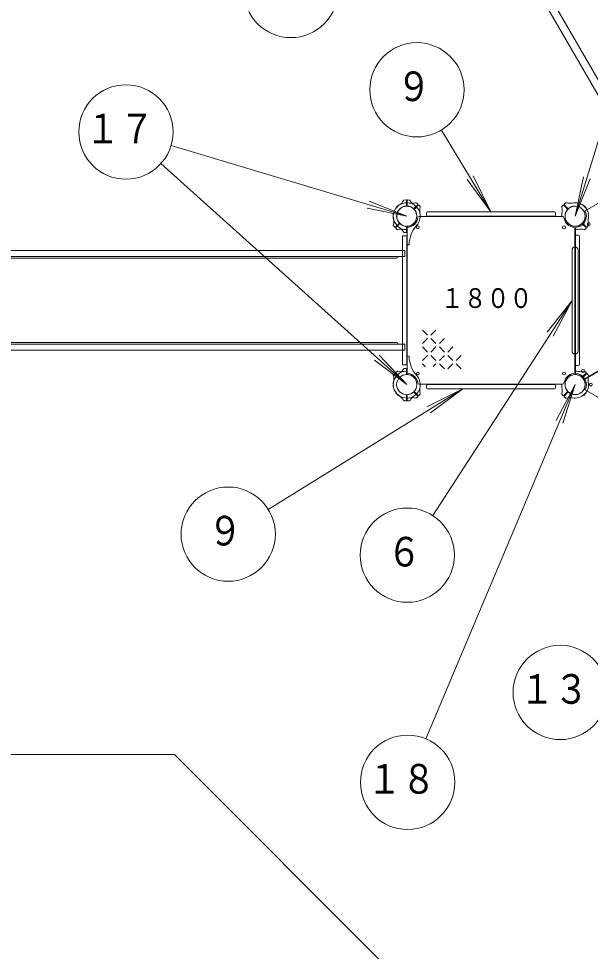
# Model space of a CAD drawing. Units: millimetres on the paper, scale 1:60. Extents: x 0 to 420, y -297 to 594.
# Drawn here: x 141.7 to 184.1, y 403.1 to 472.4 of the extents above; entities that cross this region are included whole.
import ezdxf
from ezdxf.enums import TextEntityAlignment as Align

# ---------------------------------------------------------------- set-up
doc = ezdxf.new("R2010")
doc.units = ezdxf.units.MM
doc.linetypes.add('USER3', pattern=[63.5, 31.75, -6.35, 6.35, -6.35, 6.35, -6.35])
doc.layers.add('LY_1', color=7, linetype='Continuous', lineweight=9)
doc.styles.add('ＭＳ ゴシック', font='')
doc.styles.get('ＭＳ ゴシック').set_extended_font_data('MS Gothic')

msp = doc.modelspace()

# ---------------------------------------------------------------- linework, layer by layer
at = {"layer": 'LY_1'}
for p, q in [((170.083, 493.149), (188.5, 461.25)), ((169.592, 492.865), (188.009, 460.967)), ((183.742, 458.09), (193.125, 463.507)), ((169.929, 458.51), (169.927, 458.512)), ((170.449, 458.902), (170.318, 458.897)), ((170.483, 458.476), (170.483, 458.869)), ((170.533, 458.476), (170.533, 458.869)), ((170.568, 458.902), (170.689, 458.898)), ((171.043, 458.265), (171.32, 458.543)), ((171.078, 458.23), (171.356, 458.507)), ((171.32, 458.591), (171.224, 458.68)), ((171.404, 458.506), (171.493, 458.41)), ((182.113, 458.506), (182.023, 458.41)), ((182.438, 458.23), (182.16, 458.507)), ((182.473, 458.265), (182.196, 458.543)), ((182.197, 458.591), (182.293, 458.68)), ((183.588, 458.51), (183.589, 458.512)), ((169.522, 457.862), (169.519, 457.862)), ((169.693, 458.274), (169.691, 458.276)), ((176.758, 457.67), (171.418, 457.67)), ((171.966, 457.928), (171.966, 457.778)), ((181.466, 458.012), (172.05, 458.012)), ((181.466, 457.695), (172.05, 457.695)), ((176.758, 457.67), (182.098, 457.67)), ((181.55, 457.928), (181.55, 457.778)), ((183.823, 458.274), (183.825, 458.276)), ((169.522, 457.528), (169.519, 457.528)), ((169.613, 456.883), (169.53, 456.972)), ((169.938, 457.16), (169.66, 456.883)), ((169.973, 457.125), (169.696, 456.847)), ((183.543, 457.125), (183.82, 456.847)), ((183.578, 457.16), (183.856, 456.883)), ((183.904, 456.883), (183.986, 456.972)), ((169.697, 456.799), (169.785, 456.717)), ((170.449, 456.488), (170.327, 456.492)), ((170.483, 456.914), (170.483, 456.521)), ((170.533, 451.445), (170.533, 456.914)), ((182.983, 451.445), (182.983, 456.785)), ((183.033, 446.028), (183.033, 456.862)), ((183.241, 456.278), (183.091, 456.278)), ((183.82, 456.799), (183.731, 456.717)), ((170.191, 456.237), (170.508, 456.237)), ((170.191, 456.237), (170.191, 446.653)), ((170.508, 456.237), (170.508, 446.653)), ((170.568, 455.571), (170.656, 455.575)), ((183.035, 456.228), (182.981, 456.228)), ((182.981, 456.228), (182.981, 455.42)), ((183.035, 456.228), (183.035, 455.42)), ((183.325, 451.445), (183.325, 456.195)), ((79.269, 455.148), (170.358, 455.148)), ((170.358, 454.695), (170.358, 455.148)), ((182.781, 455.195), (182.781, 451.445)), ((183.235, 455.195), (183.235, 451.445)), ((79.269, 454.695), (170.358, 454.695)), ((79.92, 454.578), (169.773, 454.578)), ((169.857, 454.662), (169.857, 454.695)), ((170.533, 451.445), (170.533, 445.976)), ((182.781, 447.695), (182.781, 451.445)), ((182.983, 451.445), (182.983, 446.105)), ((183.235, 447.695), (183.235, 451.445)), ((183.325, 451.445), (183.325, 446.695)), ((183.717, 445.633), (193.1, 451.05)), ((193.125, 451.007), (183.742, 445.59)), ((79.269, 448.195), (170.358, 448.195)), ((79.92, 448.312), (169.773, 448.312)), ((169.857, 448.195), (169.857, 448.228)), ((170.358, 447.742), (170.358, 448.195)), ((79.269, 447.742), (170.358, 447.742)), ((170.568, 447.319), (170.656, 447.314)), ((182.981, 446.662), (182.981, 447.47)), ((183.035, 446.662), (183.035, 447.47)), ((170.191, 446.653), (170.508, 446.653)), ((183.035, 446.662), (182.981, 446.662)), ((183.241, 446.612), (183.091, 446.612)), ((169.613, 446.006), (169.53, 445.918)), ((169.938, 445.73), (169.66, 446.007)), ((169.973, 445.765), (169.696, 446.043)), ((169.697, 446.091), (169.785, 446.173)), ((170.449, 446.402), (170.327, 446.398)), ((170.483, 445.976), (170.483, 446.369)), ((183.543, 445.765), (183.82, 446.043)), ((183.578, 445.73), (183.856, 446.007)), ((183.82, 446.091), (183.731, 446.173)), ((183.904, 446.006), (183.986, 445.918)), ((169.522, 445.362), (169.519, 445.362)), ((176.758, 445.22), (171.418, 445.22)), ((172.05, 445.195), (181.466, 445.195)), ((176.758, 445.22), (182.098, 445.22)), ((169.522, 445.028), (169.519, 445.028)), ((169.693, 444.616), (169.691, 444.614)), ((171.043, 444.625), (171.32, 444.347)), ((171.078, 444.66), (171.356, 444.383)), ((171.404, 444.383), (171.493, 444.479)), ((171.966, 444.962), (171.966, 445.112)), ((172.05, 444.878), (181.466, 444.878)), ((181.55, 444.962), (181.55, 445.112)), ((182.113, 444.383), (182.023, 444.479)), ((182.438, 444.66), (182.16, 444.383)), ((182.473, 444.625), (182.196, 444.347)), ((193.125, 439.383), (183.742, 444.8)), ((183.823, 444.616), (183.825, 444.614)), ((169.929, 444.38), (169.927, 444.378)), ((170.449, 443.988), (170.318, 443.992)), ((170.483, 444.414), (170.483, 444.021)), ((170.533, 444.414), (170.533, 444.021)), ((170.568, 443.988), (170.689, 443.992)), ((171.32, 444.299), (171.224, 444.21)), ((182.197, 444.299), (182.293, 444.21)), ((183.588, 444.38), (183.589, 444.378))]:
    msp.add_line(p, q, dxfattribs=at)
at = {"layer": 'LY_1', "lineweight": 18}
for p, q in [((186.985, 470.675), (183.008, 457.695)), ((173.077, 464.086), (176.758, 458.012)), ((153.01, 462.943), (170.508, 457.695)), ((152.26, 461.608), (170.508, 445.195)), ((176.758, 458.012), (174.986, 460.432)), ((176.758, 458.012), (175.433, 460.703)), ((183.008, 457.695), (183.634, 460.629)), ((183.008, 457.695), (184.134, 460.476)), ((170.508, 457.695), (167.721, 458.804)), ((170.508, 457.695), (167.57, 458.303)), ((172.444, 435.473), (182.781, 451.445)), ((182.781, 451.445), (180.938, 449.078)), ((182.781, 451.445), (181.377, 448.794)), ((172.052, 448.863), (171.677, 449.238)), ((172.677, 449.238), (172.302, 448.863)), ((172.052, 448.613), (171.677, 448.238)), ((172.052, 447.613), (171.677, 447.988)), ((172.677, 448.238), (172.302, 448.613)), ((172.677, 447.988), (172.302, 447.613)), ((173.302, 448.613), (172.927, 448.238)), ((173.302, 447.613), (172.927, 447.988)), ((173.927, 447.988), (173.552, 447.613)), ((170.508, 445.195), (168.461, 447.388)), ((172.052, 447.363), (171.677, 446.988)), ((172.677, 446.988), (172.302, 447.363)), ((173.302, 447.363), (172.927, 446.988)), ((173.927, 446.988), (173.552, 447.363)), ((174.552, 447.363), (174.177, 446.988)), ((170.508, 445.195), (168.111, 446.999)), ((171.899, 446.516), (171.677, 446.738)), ((172.677, 446.738), (172.477, 446.539)), ((173.302, 446.363), (172.927, 446.738)), ((173.927, 446.738), (173.552, 446.363)), ((174.552, 446.363), (174.177, 446.738)), ((171.933, 418.901), (183.008, 445.195)), ((183.008, 445.195), (181.607, 442.542)), ((183.008, 445.195), (182.089, 442.339)), ((160.225, 435.937), (174.671, 444.888)), ((174.671, 444.888), (171.993, 443.537)), ((174.671, 444.888), (172.268, 443.092))]:
    msp.add_line(p, q, dxfattribs=at)
at = {"layer": 'LY_1', "linetype": 'USER3', "lineweight": 18}
for p, q in [((66.749, 417.742), (153.259, 417.742)), ((153.259, 417.742), (206.099, 364.901))]:
    msp.add_line(p, q, dxfattribs=at)
at = {"layer": 'LY_1', "lineweight": 18}
for centre in [(161.905, 474.451), (171.263, 467.079), (149.658, 463.948), (157.25, 434.094), (170.543, 432.535), (181.9, 422.343), (170.574, 415.675)]:
    msp.add_circle(centre, 3.5, dxfattribs=at)
at = {"layer": 'LY_1'}
for centre, radius in [((170.508, 457.695), 0.75), ((170.508, 457.695), 0.743), ((183.008, 457.695), 0.743), ((171.333, 456.87), 0.108), ((182.183, 456.87), 0.108), ((184.019, 457.112), 0.108), ((170.508, 445.195), 0.75), ((171.333, 446.02), 0.108), ((182.183, 446.02), 0.108), ((183.008, 445.195), 0.743), ((183.591, 446.205), 0.108), ((184.175, 445.195), 0.108)]:
    msp.add_circle(centre, radius, dxfattribs=at)
for centre, radius, start, end in [((170.508, 457.695), 1, 77.72719, 237.27281), ((170.508, 457.695), 1.017, 135, 143.62693), ((170.508, 457.695), 1.017, 126.37307, 135), ((169.915, 458.5), 0.0167, 45, 126.37307), ((169.517, 459.237), 0.833, 302.72719, 332.54116), ((170.33, 458.814), 0.0833, 92, 152.54116), ((170.45, 458.869), 0.0333, 0, 92), ((170.45, 458.476), 0.0333, 274.27066, 0), ((170.566, 458.869), 0.0333, 88, 180), ((170.566, 458.476), 0.0333, 180, 265.72934), ((170.686, 458.814), 0.0833, 27.45884, 88), ((170.898, 459.486), 0.833, 257.72719, 287.54116), ((171.499, 459.237), 0.833, 207.45884, 237.27281), ((170.508, 457.695), 1, 317.78276, 57.27281), ((171.174, 458.612), 0.0833, 47, 107.54116), ((171.297, 458.566), 0.0333, 315, 47), ((171.379, 458.484), 0.0333, 43, 135), ((172.3, 458.085), 0.833, 162.45884, 192.27281), ((171.426, 458.361), 0.0833, 342.45884, 43), ((182.091, 458.361), 0.0833, 137, 197.54116), ((181.217, 458.085), 0.833, 347.72719, 17.54116), ((182.137, 458.484), 0.0333, 45, 137), ((182.219, 458.566), 0.0333, 133, 225), ((182.342, 458.612), 0.0833, 72.45884, 133), ((182.618, 459.486), 0.833, 252.45884, 282.27281), ((183.008, 457.695), 0.75, 45, 130.72934), ((183.008, 457.695), 1, 45, 102.27281), ((183.601, 458.5), 0.0167, 53.62693, 135), ((183.008, 457.695), 1.017, 45, 53.62693), ((183.008, 457.695), 1, 347.72719, 45), ((183.008, 457.695), 1.017, 36.37307, 45), ((170.508, 457.695), 1.017, 171.37307, 180), ((170.508, 457.695), 1.017, 180, 188.62693), ((169.519, 457.845), 0.0167, 90, 171.37307), ((169.703, 458.288), 0.0167, 143.62693, 225), ((171.019, 458.288), 0.0333, 229.27066, 315), ((171.102, 458.206), 0.0333, 135, 220.72934), ((171.418, 457.587), 0.0833, 90, 173.21282), ((172.05, 457.928), 0.0833, 90, 180), ((172.05, 457.778), 0.0833, 180, 270), ((181.466, 457.928), 0.0833, 0, 90), ((181.466, 457.778), 0.0833, 270, 0), ((183.008, 457.695), 1, 167.72719, 181.43254), ((182.098, 457.587), 0.0833, 6.78718, 90), ((183.008, 457.695), 0.75, 139.27066, 225), ((182.415, 458.206), 0.0333, 319.27066, 45), ((182.497, 458.288), 0.0333, 225, 310.72934), ((183.008, 457.695), 0.833, 271.71913, 28.28087), ((183.008, 457.695), 0.75, 319.27066, 45), ((183.813, 458.288), 0.0167, 315, 36.37307), ((169.519, 457.545), 0.0167, 188.62693, 270), ((169.591, 457.029), 0.0833, 162.45884, 223), ((168.717, 457.305), 0.833, 342.45884, 12.27281), ((169.915, 457.184), 0.0333, 315, 40.72934), ((169.997, 457.101), 0.0333, 49.27066, 135), ((170.45, 456.914), 0.0333, 0, 85.72934), ((170.566, 456.914), 0.0333, 94.27066, 180), ((170.508, 457.695), 0.833, 276.78718, 353.21282), ((172.853, 455.567), 2.167, 137.78276, 178.91585), ((183.008, 457.695), 0.833, 186.78718, 263.21282), ((183.008, 457.695), 0.75, 225, 310.72934), ((183.519, 457.101), 0.0333, 45, 130.72934), ((183.602, 457.184), 0.0333, 139.27066, 225), ((184.8, 457.305), 0.833, 167.72719, 197.54116), ((183.926, 457.029), 0.0833, 317, 17.54116), ((169.637, 456.906), 0.0333, 223, 315), ((169.719, 456.824), 0.0333, 135, 227), ((169.842, 456.777), 0.0833, 227, 287.54116), ((170.118, 455.903), 0.833, 77.72719, 107.54116), ((169.517, 456.153), 0.833, 27.45884, 57.2728), ((170.33, 456.575), 0.0833, 207.45884, 268), ((170.508, 457.695), 1, 257.72719, 271.43254), ((170.45, 456.521), 0.0333, 268, 0), ((170.616, 456.785), 0.0833, 96.78718, 180), ((182.9, 456.785), 0.0833, 0, 83.21282), ((183.008, 457.695), 1, 268.56746, 282.27281), ((183.398, 455.903), 0.833, 72.45884, 102.27281), ((183.241, 456.195), 0.0833, 0, 90), ((183.674, 456.777), 0.0833, 252.45884, 313), ((183.797, 456.824), 0.0333, 313, 45), ((183.879, 456.906), 0.0333, 225, 317), ((170.566, 455.604), 0.0333, 180, 273), ((170.654, 455.609), 0.0333, 273, 358.91585), ((183.008, 455.195), 0.227, 0, 180), ((169.773, 454.662), 0.0833, 270, 0), ((169.773, 448.228), 0.0833, 0, 90), ((170.566, 447.286), 0.0333, 87, 180), ((170.654, 447.281), 0.0333, 1.08415, 87), ((172.853, 447.323), 2.167, 181.08415, 222.21724), ((183.008, 447.695), 0.227, 180, 0), ((183.241, 446.695), 0.0833, 270, 0), ((170.508, 445.195), 1, 122.72719, 282.27281), ((169.591, 445.861), 0.0833, 137, 197.54116), ((169.637, 445.984), 0.0333, 45, 137), ((169.719, 446.066), 0.0333, 133, 225), ((169.842, 446.112), 0.0833, 72.45884, 133), ((170.118, 446.986), 0.833, 252.45884, 282.27281), ((169.517, 446.737), 0.833, 302.72719, 332.54116), ((170.33, 446.314), 0.0833, 92, 152.54116), ((170.508, 445.195), 1, 88.56746, 102.27281), ((170.45, 446.369), 0.0333, 0, 92), ((170.45, 445.976), 0.0333, 274.27066, 0), ((170.616, 446.105), 0.0833, 180, 263.21282), ((170.566, 445.976), 0.0333, 180, 265.72934), ((170.508, 445.195), 0.833, 6.78718, 83.21282), ((170.508, 445.195), 1, 302.72719, 42.21724), ((183.008, 445.195), 0.833, 96.78718, 173.21282), ((183.008, 445.195), 0.75, 49.27066, 135), ((182.9, 446.105), 0.0833, 276.78718, 0), ((183.008, 445.195), 1, 77.72719, 91.43254), ((183.008, 445.195), 0.833, 31.71913, 88.28087), ((183.398, 446.986), 0.833, 257.72719, 287.54116), ((183.674, 446.112), 0.0833, 47, 107.54116), ((183.797, 446.066), 0.0333, 315, 47), ((183.879, 445.984), 0.0333, 43, 135), ((183.926, 445.861), 0.0833, 342.45884, 43), ((170.508, 445.195), 1.017, 171.37307, 180), ((170.508, 445.195), 1.017, 180, 188.62693), ((169.519, 445.345), 0.0167, 90, 171.37307), ((168.717, 445.585), 0.833, 347.72719, 17.54116), ((169.915, 445.706), 0.0333, 319.27066, 45), ((169.997, 445.788), 0.0333, 225, 310.72934), ((171.418, 445.303), 0.0833, 186.78718, 270), ((172.05, 445.112), 0.0833, 90, 180), ((181.466, 445.112), 0.0833, 0, 90), ((183.008, 445.195), 1, 178.56746, 192.27281), ((182.098, 445.303), 0.0833, 270, 353.21282), ((183.008, 445.195), 0.75, 135, 220.72934), ((183.519, 445.788), 0.0333, 229.27066, 315), ((183.008, 445.195), 0.75, 315, 40.72934), ((183.602, 445.706), 0.0333, 135, 220.72934), ((183.008, 445.195), 1, 315, 12.27281), ((183.008, 445.195), 0.833, 331.71913, 28.28087), ((184.8, 445.585), 0.833, 162.45884, 192.27281), ((169.519, 445.045), 0.0167, 188.62693, 270), ((169.703, 444.602), 0.0167, 135, 216.37307), ((170.508, 445.195), 1.017, 216.37307, 225), ((170.508, 445.195), 1.017, 225, 233.62693), ((171.019, 444.601), 0.0333, 45, 130.72934), ((171.102, 444.684), 0.0333, 139.27066, 225), ((172.3, 444.805), 0.833, 167.72719, 197.54116), ((171.426, 444.529), 0.0833, 317, 17.54116), ((172.05, 444.962), 0.0833, 180, 270), ((181.466, 444.962), 0.0833, 270, 0), ((182.091, 444.529), 0.0833, 162.45884, 223), ((181.217, 444.805), 0.833, 342.45884, 12.27281), ((182.415, 444.684), 0.0333, 315, 40.72934), ((182.497, 444.601), 0.0333, 49.27066, 135), ((183.008, 445.195), 0.75, 229.27066, 315), ((183.008, 445.195), 1, 257.72719, 315), ((183.008, 445.195), 1.017, 306.37307, 315), ((183.008, 445.195), 1.017, 315, 323.62693), ((183.813, 444.602), 0.0167, 323.62693, 45), ((169.915, 444.39), 0.0167, 233.62693, 315), ((169.517, 443.653), 0.833, 27.45884, 57.2728), ((170.33, 444.075), 0.0833, 207.45884, 268), ((170.45, 444.021), 0.0333, 268, 0), ((170.45, 444.414), 0.0333, 0, 85.72934), ((170.566, 444.414), 0.0333, 94.27066, 180), ((170.566, 444.021), 0.0333, 180, 272), ((170.686, 444.075), 0.0833, 272, 332.54116), ((170.898, 443.403), 0.833, 72.45884, 102.27281), ((171.499, 443.653), 0.833, 122.72719, 152.54116), ((171.174, 444.277), 0.0833, 252.45884, 313), ((171.297, 444.324), 0.0333, 313, 45), ((171.379, 444.406), 0.0333, 225, 317), ((182.137, 444.406), 0.0333, 223, 315), ((182.219, 444.324), 0.0333, 135, 227), ((182.342, 444.277), 0.0833, 227, 287.54116), ((182.618, 443.403), 0.833, 77.72719, 107.54116), ((183.601, 444.39), 0.0167, 225, 306.37307)]:
    msp.add_arc(centre, radius, start, end, dxfattribs=at)

# ---------------------------------------------------------------- texts
at = {"layer": 'LY_1', "style": 'ＭＳ ゴシック', "width": 0.85}
for s, height, p in [('９', 2.199, (169.763, 465.579)), ('１７', 2.199, (146.658, 462.448)), ('１８００', 1.466, (173.036, 450.445)), ('９', 2.199, (155.75, 432.594)), ('６', 2.199, (169.043, 431.035)), ('１３', 2.199, (178.9, 420.843)), ('１８', 2.199, (167.574, 414.175))]:
    msp.add_text(s, height=height, dxfattribs=at).set_placement(p, align=Align.BOTTOM_LEFT)

doc.saveas('drawing.dxf')
